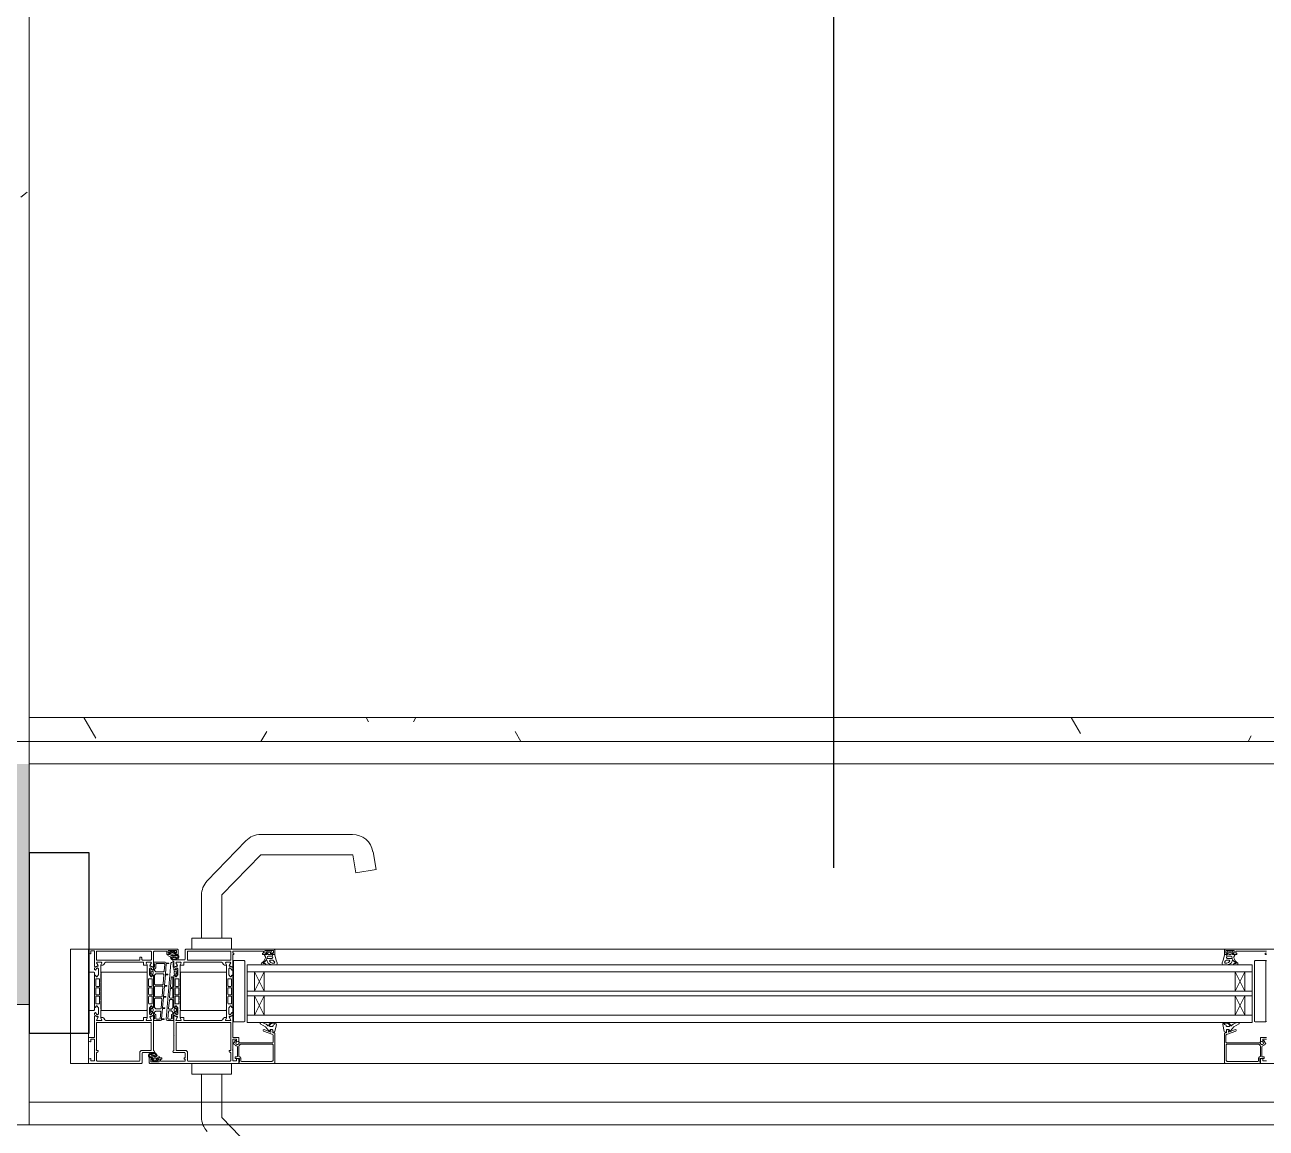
# Model space of a CAD drawing. Header units: metres. Extents: x 50 to 891, y -1294 to 247.
# Drawn here: x 373.53 to 378.69, y -1202.13 to -1197.54 of the extents above; entities that cross this region are included whole.
import ezdxf

# ---------------------------------------------------------------- set-up
doc = ezdxf.new("R2010")
doc.units = ezdxf.units.M
doc.linetypes.add('Линия сетки', pattern=[22.225, 12.7, -3.175, 3.175, -3.175])
for name, color, linetype, lineweight in [('A-DETL-GENF', 1, 'Continuous', 9), ('A-DOOR', 1, 'Continuous', 9), ('A-GENM', 13, 'Continuous', 9), ('A-GLAZ-CWMG', 1, 'Continuous', 9), ('G-IMPT', 8, 'Continuous', 9)]:
    doc.layers.add(name, color=color, linetype=linetype, lineweight=lineweight)
for name, color, linetype in [('ВИТРАЖИ', 1, 'Continuous'), ('МАРКИ', 3, 'Continuous'), ('ПЛАН', 8, 'Continuous')]:
    doc.layers.add(name, color=color, linetype=linetype)
pattern_1 = [(50, (467.4277, -1464.794), (3.643683, -0.31878), [0.381, -4.191]), (355, (467.4277, -1464.794), (-0.704858, 3.821138), [0.3048, -3.3528]), (100.451, (467.7314, -1464.8206), (2.93885, 3.502334), [0.3238, -3.5618]), (46.184, (467.4277, -1463.778), (5.42158, -0.840855), [0.5715, -6.2865]), (96.636, (467.8795, -1463.848), (4.74805, 4.94855), [0.4857, -5.3427]), (351.184, (467.428, -1463.778), (4.7481, 4.948506), [0.4572, -5.0292]), (21, (467.9357, -1464.032), (3.03229, -2.045303), [0.381, -4.191]), (326, (467.9357, -1464.032), (1.23604, 3.683765), [0.3048, -3.3528]), (71.451, (468.1884, -1464.2025), (4.26834, 1.638427), [0.3238, -3.5618]), (37.5, (467.4277, -1464.794), (0.0617735, 1.6911006), [0.03353, -3.27863, 0.03353, -3.37007, -3.3655]), (37.5, (467.4277, -1464.794), (0.0617735, 1.6911006), [-6.71576, 0.03353, -3.33197]), (7.5, (467.4277, -1464.794), (1.336394, 2.003611), [0.03353, -1.90703, 0.03353, -3.20243, -1.2827]), (7.5, (467.4277, -1464.794), (1.336394, 2.003611), [-5.17652, 0.03353, -1.24917]), (327.5, (466.2949, -1464.794), (2.7118167, -0.1145767), [0.03353, -1.23647, 0.03353, -9.18667]), (327.5, (466.2949, -1464.794), (2.7118167, -0.1145767), [-1.30353, -3.92887, 0.03353, -5.22427]), (317.5, (465.787, -1464.794), (2.962585, 0.508536), [0.03353, -1.61747, 0.03353, -2.59791, -3.7338]), (317.5, (465.787, -1464.794), (2.962585, 0.508536), [-4.28244, 0.03353, -3.70027])]

# ---------------------------------------------------------------- blocks, each defined once
blk = doc.blocks.new('Прямоугольный импост - 50 x 150 мм-7388027--1В')
at = {"layer": 'A-GLAZ-CWMG', "lineweight": 25}
for p, q in [((0, 75), (-50, 75)), ((-50, 75), (-50, -75)), ((0, -75), (0, 75)), ((-50, -75), (0, -75))]:
    blk.add_line(p, q, dxfattribs=at)
blk = doc.blocks.new('Aluprof_MB-104-Passive-AERO_E_Alu_Door-Sgl-Inward-Opening_ENG_R-00290rfa - ДНМО 24х11 п-7406279--1В')
at = {"layer": 'A-DETL-GENF'}
for p, q in [((-418, 100), (418, 100)), ((-418, 18), (-418, 66)), ((418, 66), (-418, 66)), ((418, 18), (418, 66)), ((418, 60), (-418, 60)), ((-404, 60), (-412, 44)), ((-412, 60), (-404, 44)), ((-412, 44), (-412, 60)), ((-404, 44), (-404, 60)), ((412, 44), (404, 60)), ((412, 60), (404, 44)), ((404, 44), (404, 60)), ((412, 44), (412, 60)), ((418, 44), (-418, 44)), ((418, 40), (-418, 40)), ((-404, 24), (-412, 40)), ((-412, 24), (-412, 40)), ((-412, 24), (-404, 40)), ((-404, 24), (-404, 40)), ((412, 40), (404, 24)), ((412, 24), (404, 40)), ((404, 24), (404, 40)), ((412, 24), (412, 40)), ((418, 24), (-418, 24)), ((418, 18), (-418, 18)), ((418, 5), (-418, 5))]:
    blk.add_line(p, q, dxfattribs=at)
at = {"layer": 'A-DOOR'}
for p, q in [((565, 100), (550, 100)), ((550, 100), (550, 5)), ((550, 75), (550, 100)), ((550, 100), (565, 100)), ((565, 5), (565, 100)), ((565, 100), (565, 75)), ((550, 5), (565, 5))]:
    blk.add_line(p, q, dxfattribs=at)
at = {"layer": 'A-GENM'}
for p, q in [((439, 145), (406.8, 178.3)), ((439, 109), (439, 145)), ((456, 109), (456, 144.8)), ((431, 100), (431, 109)), ((431, 109), (464, 109)), ((464, 109), (464, 100)), ((464, 100), (431, 100)), ((431, 5), (431, -4)), ((464, 5), (431, 5)), ((464, -4), (464, 5)), ((431, -4), (464, -4)), ((439, -4), (439, -40)), ((456, -4), (456, -39.8)), ((439, -40), (406.8, -73.3)), ((310.7, -61.3), (327.5, -58.4)), ((310.7, -61.3), (313.3, -76)), ((327.5, -58.4), (330.1, -73.3)), ((451.3, -51.7), (419.1, -85.1)), ((330.1, -73.3), (406.8, -73.3)), ((406.6, -90.3), (330.5, -90.3))]:
    blk.add_line(p, q, dxfattribs=at)
for centre, radius, start, end in [((438.6, 144.8), 17.4, 0, 42.9979), ((438.6, -39.8), 17.4, 317.0021, 0), ((330.4, -73), 17.3, 190, 270.4827), ((406.8, -73.1), 17.2, 269.555, 316)]:
    blk.add_arc(centre, radius, start, end, dxfattribs=at)
at = {"layer": 'G-IMPT'}
for p, q in [((-425.8, 81.8), (-426.5, 82)), ((-396.8, 73.9), (-396.7, 72.2)), ((-395.7, 74.1), (-396.6, 74.1)), ((-393.7, 67.7), (-394.9, 73.4)), ((393.7, 67.7), (394.9, 73.4)), ((395.7, 74.1), (396.6, 74.1)), ((396.8, 73.9), (396.7, 72.2)), ((425.8, 81.8), (426.5, 82)), ((-429.5, 15.1), (-429.5, 65.1)), ((-406.5, 66), (-406.3, 66)), ((-401.3, 68.3), (-401.2, 68.4)), ((-397, 69.3), (-398.9, 69.3)), ((-396.3, 68.3), (-396.5, 68.8)), ((-396.2, 66), (-395.7, 66)), ((396.2, 66), (395.7, 66)), ((396.3, 68.3), (396.5, 68.8)), ((397, 69.3), (398.9, 69.3)), ((401.3, 68.3), (401.2, 68.4)), ((406.5, 66), (406.3, 66)), ((429.5, 15.1), (429.5, 65.1)), ((479, 52.9), (478.3, 53.6)), ((496, 52.9), (496.7, 53.6)), ((431, 50.1), (431, 44.6)), ((431, 42.6), (431, 37.6)), ((433.6, 50.6), (431.5, 50.6)), ((431.5, 44.1), (433.6, 44.1)), ((433.6, 43.1), (431.5, 43.1)), ((434.1, 44.6), (434.1, 50.1)), ((434.1, 37.6), (434.1, 42.6)), ((474.8, 37.6), (474.8, 42.6)), ((474.8, 44.6), (474.8, 50.1)), ((475.3, 50.6), (477.5, 50.6)), ((477.5, 44.1), (475.3, 44.1)), ((475.3, 43.1), (477.5, 43.1)), ((478, 50.1), (478, 44.6)), ((478, 42.6), (478, 37.6)), ((497, 50.1), (497, 44.6)), ((497, 42.6), (497, 37.6)), ((499.6, 50.6), (497.5, 50.6)), ((497.5, 44.1), (499.6, 44.1)), ((499.6, 43.1), (497.5, 43.1)), ((500.1, 44.6), (500.1, 50.1)), ((500.1, 37.6), (500.1, 42.6)), ((540.8, 37.6), (540.8, 42.6)), ((540.8, 44.6), (540.8, 50.1)), ((541.3, 50.6), (543.5, 50.6)), ((543.5, 44.1), (541.3, 44.1)), ((541.3, 43.1), (543.5, 43.1)), ((544, 50.1), (544, 44.6)), ((544, 42.6), (544, 37.6)), ((431, 35.6), (431, 30.1)), ((431.5, 37.1), (433.6, 37.1)), ((433.6, 36.1), (431.5, 36.1)), ((434.1, 30.1), (434.1, 35.6)), ((474.8, 30.1), (474.8, 35.6)), ((477.5, 37.1), (475.3, 37.1)), ((475.3, 36.1), (477.5, 36.1)), ((478, 35.6), (478, 30.1)), ((497, 35.6), (497, 30.1)), ((497.5, 37.1), (499.6, 37.1)), ((499.6, 36.1), (497.5, 36.1)), ((500.1, 30.1), (500.1, 35.6)), ((540.8, 30.1), (540.8, 35.6)), ((543.5, 37.1), (541.3, 37.1)), ((541.3, 36.1), (543.5, 36.1)), ((544, 35.6), (544, 30.1)), ((431.5, 29.6), (433.6, 29.6)), ((477.5, 29.6), (475.3, 29.6)), ((478.3, 26.6), (479, 27.3)), ((496.7, 26.6), (496, 27.3)), ((497.5, 29.6), (499.6, 29.6)), ((543.5, 29.6), (541.3, 29.6))]:
    blk.add_line(p, q, dxfattribs=at)
at = {"layer": 'G-IMPT', "flags": 128}
for points in [[(-499, 100), (-425, 100), (-425, 96.4), (-426.5, 96), (-427, 96), (-427, 98), (-430, 98)], [(-430, 80), (-427, 80), (-427, 82), (-426.5, 82), (-425, 81.6), (-425, 78.4), (-430, 78.4)], [(-430, 15.1), (-429.5, 14.6), (-420.5, 14.6), (-420, 15.1), (-420, 65.1), (-420.5, 65.6), (-429.5, 65.6), (-430, 65.1)], [(-397.3, 72), (-396.8, 72.5), (-396.8, 74.5), (-395.5, 74.5), (-395, 75), (-395, 99.5), (-395.5, 100), (-424.8, 100), (-424.8, 98.8), (-424.7, 98.8), (-424.5, 98.6), (-424.5, 96.1), (-424.7, 95.9), (-427.2, 95.9), (-427.2, 96.1), (-427.4, 96.1), (-428, 96), (-428, 95), (-427.7, 94.7), (-426.5, 94.7), (-426, 94.2), (-426, 86.2), (-426.4, 85.7)], [(-424, 84.4), (-423.5, 84.1), (-396.9, 84.1), (-396.4, 84.6), (-396.4, 97.6), (-397.4, 98.6), (-422.8, 98.6), (-423.3, 98.1), (-423.3, 95.6), (-424.2, 94.7), (-424.5, 94.7), (-425, 94.2), (-425, 85.7), (-424.8, 85.3)], [(397.3, 72), (396.8, 72.5), (396.8, 74.5), (395.5, 74.5), (395, 75), (395, 99.5), (395.5, 100), (424.8, 100), (424.8, 98.8), (424.7, 98.8), (424.5, 98.6), (424.5, 96.1), (424.7, 95.9), (427.2, 95.9), (427.2, 96.1), (427.4, 96.1), (428, 96), (428, 95), (427.7, 94.7), (426.5, 94.7), (426, 94.2), (426, 86.2), (426.4, 85.7)], [(424, 84.4), (423.5, 84.1), (396.9, 84.1), (396.4, 84.6), (396.4, 97.6), (397.4, 98.6), (422.8, 98.6), (423.3, 98.1), (423.3, 95.6), (424.2, 94.7), (424.5, 94.7), (425, 94.2), (425, 85.7), (424.8, 85.3)], [(496.8, 96.5), (496.8, 95.7), (497, 95.5), (499.5, 95.5), (499.5, 99.5), (499, 100), (425, 100), (425, 96.4), (426.5, 96), (427, 96), (427, 98), (430, 98), (430, 89.2), (430.2, 89), (430, 88.8), (430, 80), (427, 80), (427, 82), (426.5, 82), (425, 81.6), (425, 78.4), (430, 78.4), (430, 15.1), (429.5, 14.6), (420.5, 14.6), (420, 15.1), (420, 65.1), (420.5, 65.6), (429.5, 65.6), (430, 65.1)], [(492.8, 96.5), (492.8, 95.7), (492.6, 95.5), (489.1, 95.5), (489.1, 96.5), (490.1, 96.5), (490.1, 98.2), (469.5, 98.2), (469.5, 96.5), (470.5, 96.5), (470.5, 95.5), (469.5, 95.5), (469.5, 91.5), (470, 91), (479.5, 91), (480, 90.5), (480, 90.1), (479.5, 89.6), (479, 89.6), (479, 77.2), (478.8, 77), (479, 76.8), (479, 60.9), (478.6, 60.6), (476.5, 61.5), (476.3, 62.2), (477.3, 64), (477.1, 64.4), (473.1, 64.4), (472.9, 64), (473.8, 62.3), (473.6, 61.9), (470.8, 61.9), (470.6, 62.1), (470.6, 64.2), (470.4, 64.4), (439.5, 64.4), (438.6, 63.9), (437.7, 62.4), (436.8, 61.9), (435.4, 61.9), (435.2, 62.3), (436.1, 64), (435.9, 64.4), (431.9, 64.4), (431.7, 64), (432.7, 62.2), (432.5, 61.5), (430.4, 60.6), (430, 60.9)], [(491.3, 95.5), (491, 95.2), (491, 94.9), (491.3, 94.5)], [(491.8, 95.5), (492.8, 96.5), (491.3, 96.5), (491.3, 98.8), (498.3, 98.8), (498.3, 96.5), (496.8, 96.5), (497.8, 95.5)], [(497.4, 96.5), (497.4, 97.1), (496.6, 98), (495.5, 98.4), (494.1, 98.4), (493, 98), (492.2, 97.1), (492.2, 96.5)], [(493.6, 92.2), (493.3, 92.7), (493.3, 92.9), (493.3, 93.1), (493.5, 93.1), (493.8, 93.1), (494, 93.1), (494.1, 93), (494.1, 92.8), (494.2, 92.6), (494.1, 92.7)], [(499.1, 92.7), (499, 92.4), (498.9, 92.3), (498.6, 92.5), (498.5, 92.7), (497, 93.5), (496.8, 93.5), (493.5, 94.3), (493.5, 94.5), (493.8, 94.7), (498.4, 94.7), (498.8, 94.5), (499.2, 94), (499.4, 93.9), (499.7, 93.7), (499.7, 93.5), (499.5, 93.3), (499.3, 93.1), (499.1, 92.7), (499.2, 92.8)], [(495.5, 91), (498.6, 91), (499.3, 91.4), (500.1, 93.1), (500.2, 93.5), (500.2, 93.8), (500.1, 94.1), (499.3, 95.3), (499.1, 95.5)], [(496.3, 93), (497.1, 92.7), (498.4, 92.1), (498.4, 91.8), (495.8, 91.7)], [(-428.4, 84.4), (-428.9, 84.1), (-429, 84.1), (-429.5, 83.6), (-429.5, 83.4), (-429, 82.9), (-428.6, 82.5), (-428.4, 82.1), (-428.4, 81.9), (-428.4, 81.4), (-427.9, 80.9), (-427.4, 80.9), (-427.2, 81.1), (-427.2, 82.3), (-427.2, 82.4)], [(-424.9, 83.1), (-424.8, 82.9), (-396.8, 82.9), (-396.3, 82.4), (-396.3, 76.5), (-396.6, 76), (-404.4, 73.2), (-404.8, 72.6), (-404.7, 72.2), (-404, 72), (-398.6, 74), (-398.3, 73.7), (-398.6, 72)], [(424.9, 83.1), (424.8, 82.9), (396.8, 82.9), (396.3, 82.4), (396.3, 76.5), (396.6, 76), (404.4, 73.2), (404.8, 72.6), (404.7, 72.2), (404, 72), (398.6, 74), (398.3, 73.7), (398.6, 72)], [(428.4, 84.4), (428.9, 84.1), (429, 84.1), (429.5, 83.6), (429.5, 83.4), (429, 82.9), (428.6, 82.5), (428.4, 82.1), (428.4, 81.9), (428.4, 81.4), (427.9, 80.9), (427.4, 80.9), (427.2, 81.1), (427.2, 82.3), (427.2, 82.4)], [(-396.9, 72), (-399, 72), (-399.2, 72.8)], [(396.9, 72), (399, 72), (399.2, 72.8)], [(430, 52.9), (430.7, 53.6), (430.9, 53.6), (431.2, 53.3), (431.2, 52.8), (431.7, 52.2), (431.8, 52.2), (433.3, 53.8), (433.3, 58.9), (432.5, 59.6), (431.8, 59.3), (431.2, 58.4), (431.2, 57.9), (430.9, 57.6), (430.7, 57.6), (430, 58.3), (430, 59.4), (430.3, 59.9), (432.7, 61), (432.9, 61.3), (432.9, 61.4), (432.7, 62.2)], [(431.8, 63.7), (431.8, 64), (432.2, 64.4)], [(435.2, 62.3), (435.1, 61.4), (435.1, 55.4), (435.3, 55.4)], [(435.6, 64.4), (436, 64), (436, 63.7)], [(473.4, 64.4), (473, 64), (473, 63.7)], [(473.8, 62.3), (473.8, 61.4), (473.8, 55.4), (473.6, 55.4)], [(479, 16.6), (479.4, 17), (479.5, 17.2), (479.5, 19.7), (479, 20.3), (479, 22.4), (478.8, 22.6), (477.8, 22.6), (477.8, 21.9), (477, 21.9), (476.3, 22.6), (475.9, 23.7), (475.9, 25.6), (476.3, 26.7), (477, 27.3), (477.8, 27.3), (477.8, 26.6), (478.8, 26.6), (479, 26.8), (479, 53.4), (478.8, 53.6), (477.8, 53.6), (477.8, 52.9), (477, 52.9), (476.3, 53.6), (475.9, 54.7), (475.9, 56.6), (476.3, 57.7), (477, 58.3), (477.8, 58.3), (477.8, 57.6), (478.8, 57.6), (479, 57.8), (479, 59.9), (479.3, 60.2), (479.7, 60.2), (480, 60.5), (480, 62.6), (479.9, 62.8), (479, 63.6)], [(478.3, 57.6), (479, 58.3), (479, 59.4), (478.7, 59.9), (476.3, 61), (476.1, 61.3), (476.1, 61.4), (476.3, 62.2)], [(477.2, 63.7), (477.2, 64), (476.8, 64.4)], [(479, 64.1), (479.3, 64.4), (484.3, 64.4), (485.1, 64.1), (485.3, 63.3), (481.4, 16.8), (481.1, 16.2), (480.4, 15.9), (479.3, 15.9), (479, 16.2)], [(496, 16.2), (495.7, 15.9), (486.3, 15.9), (485.7, 16.1), (485.4, 16.6), (485.2, 16.7), (484.9, 16.7), (484.8, 16.6), (483.6, 16.6), (483.3, 16.8), (483.3, 17), (483.6, 17.1), (484.7, 17.1), (484.9, 17.1), (485.2, 17.1), (485.4, 17.3), (486.1, 25.7), (485.9, 26), (485.6, 26), (485.4, 25.9), (484.3, 25.9), (484.1, 26.1), (484.1, 26.3), (484.3, 26.4), (485.5, 26.4), (485.7, 26.4), (486, 26.4), (486.1, 26.6), (486.8, 35), (486.7, 35.3), (486.4, 35.3), (486.2, 35.2), (485.1, 35.2), (484.9, 35.4), (484.9, 35.6), (485.1, 35.7), (486.3, 35.7), (486.4, 35.7), (486.7, 35.7), (486.9, 35.9), (487.6, 44.3), (487.5, 44.6), (487.2, 44.6), (487, 44.5), (485.9, 44.5), (485.7, 44.7), (485.7, 44.9), (485.9, 45), (487.1, 45), (487.2, 45), (487.5, 45), (487.7, 45.2), (488.4, 53.6), (488.3, 53.9), (487.9, 53.9), (487.8, 53.8), (486.7, 53.8), (486.4, 54), (486.4, 54.2), (486.7, 54.3), (487.8, 54.3), (488, 54.3), (488.3, 54.3), (488.5, 54.5), (489.2, 62.9), (489, 63.2), (488.7, 63.2), (488.5, 63.1), (487.5, 63.1), (487.2, 63.3), (487.2, 63.5), (487.5, 63.6), (488.7, 63.6), (488.8, 63.6), (489.1, 63.6), (489.3, 63.7), (489.7, 64.2), (490.2, 64.4), (495.7, 64.4), (496, 64.1)], [(496, 63.6), (495.1, 62.8), (495, 62.6), (495, 60.4), (495.3, 60.1), (495.7, 60.1), (496, 59.8), (496, 57.8), (496.2, 57.6), (497.2, 57.6), (497.2, 58.3), (498, 58.3), (498.7, 57.7), (499.1, 56.6), (499.1, 54.7), (498.7, 53.6), (498, 52.9), (497.2, 52.9), (497.2, 53.6), (496.2, 53.6), (496, 53.4), (496, 26.8), (496.2, 26.6), (497.2, 26.6), (497.2, 27.3), (498, 27.3), (498.7, 26.7), (499.1, 25.6), (499.1, 23.7), (498.7, 22.6), (498, 21.9), (497.2, 21.9), (497.2, 22.6), (496.2, 22.6), (496, 22.4), (496, 20.4), (495.7, 20.1), (495.3, 20.1), (495, 19.8), (495, 17.7), (495.1, 17.5), (496, 16.6)], [(496.7, 57.6), (496, 58.3), (496, 59.4), (496.3, 59.9), (498.7, 61), (498.9, 61.3), (498.9, 61.4), (498.7, 62.2)], [(497.8, 63.7), (497.8, 64), (498.2, 64.4)], [(501.2, 62.3), (501.1, 61.4), (501.1, 55.4), (501.3, 55.4)], [(501.6, 64.4), (502, 64), (502, 63.7)], [(539.4, 64.4), (539, 64), (539, 63.7)], [(539.8, 62.3), (539.8, 61.4), (539.8, 55.4), (539.6, 55.4)], [(545, 52.9), (544.3, 53.6), (544.1, 53.6), (543.8, 53.3), (543.8, 52.8), (543.3, 52.2), (543.2, 52.2), (541.7, 53.8), (541.7, 58.9), (542.5, 59.6), (543.2, 59.3), (543.8, 58.4), (543.8, 57.9), (544.1, 57.6), (544.3, 57.6), (545, 58.3), (545, 59.4), (544.7, 59.9), (542.3, 61), (542.1, 61.3), (542.1, 61.4), (542.3, 62.2)], [(543.2, 63.7), (543.2, 64), (542.8, 64.4)], [(435.3, 54.8), (435.1, 54.8), (435.1, 47.9), (435.3, 47.9)], [(473.6, 54.8), (473.8, 54.8), (473.8, 47.9), (473.6, 47.9)], [(478.1, 53.6), (477.8, 53.3), (477.8, 52.8), (477.3, 52.2), (477.2, 52.2), (475.7, 53.8), (475.7, 58.9), (476.5, 59.6), (477.2, 59.3), (477.8, 58.4), (477.8, 57.9), (478.1, 57.6)], [(496.9, 53.6), (497.2, 53.3), (497.2, 52.8), (497.7, 52.2), (497.8, 52.2), (499.3, 53.8), (499.3, 58.9), (498.5, 59.6), (497.8, 59.3), (497.2, 58.4), (497.2, 57.9), (496.9, 57.6)], [(501.3, 54.8), (501.1, 54.8), (501.1, 47.9), (501.3, 47.9)], [(539.6, 54.8), (539.8, 54.8), (539.8, 47.9), (539.6, 47.9)], [(435.3, 47.3), (435.1, 47.3), (435.1, 40.4), (435.3, 40.4)], [(473.6, 47.3), (473.8, 47.3), (473.8, 40.4), (473.6, 40.4)], [(501.3, 47.3), (501.1, 47.3), (501.1, 40.4), (501.3, 40.4)], [(539.6, 47.3), (539.8, 47.3), (539.8, 40.4), (539.6, 40.4)], [(435.3, 39.8), (435.1, 39.8), (435.1, 32.9), (435.3, 32.9)], [(435.3, 32.3), (435.1, 32.3), (435.1, 25.4), (435.3, 25.4)], [(473.6, 39.8), (473.8, 39.8), (473.8, 32.9), (473.6, 32.9)], [(473.6, 32.3), (473.8, 32.3), (473.8, 25.4), (473.6, 25.4)], [(501.3, 39.8), (501.1, 39.8), (501.1, 32.9), (501.3, 32.9)], [(501.3, 32.3), (501.1, 32.3), (501.1, 25.4), (501.3, 25.4)], [(539.6, 39.8), (539.8, 39.8), (539.8, 32.9), (539.6, 32.9)], [(539.6, 32.3), (539.8, 32.3), (539.8, 25.4), (539.6, 25.4)], [(432.7, 18.1), (432.9, 18.9), (432.9, 19), (432.7, 19.3), (430.3, 20.4), (430, 20.9), (430, 21.9), (430.7, 22.6), (430.9, 22.6), (431.2, 22.3), (431.2, 21.9), (431.8, 21), (432.5, 20.7), (433.3, 21.4), (433.3, 26.5), (431.8, 28), (431.7, 28), (431.2, 27.5), (431.2, 26.9), (430.9, 26.6), (430.7, 26.6), (430, 27.3)], [(435.3, 24.8), (435.1, 24.8), (435.1, 18.9), (435.2, 18)], [(473.6, 24.8), (473.8, 24.8), (473.8, 18.9), (473.8, 18)], [(478.1, 22.6), (477.8, 22.3), (477.8, 21.9), (477.2, 21), (476.5, 20.7), (475.7, 21.4), (475.7, 26.5), (477.2, 28), (477.3, 28), (477.8, 27.5), (477.8, 26.9), (478.1, 26.6)], [(476.3, 18.1), (476.1, 18.9), (476.1, 19), (476.3, 19.3), (478.7, 20.4), (479, 20.9), (479, 21.9), (478.3, 22.6)], [(498.7, 18.1), (498.9, 18.9), (498.9, 19), (498.7, 19.3), (496.3, 20.4), (496, 20.9), (496, 21.9), (496.7, 22.6)], [(496.9, 22.6), (497.2, 22.3), (497.2, 21.9), (497.8, 21), (498.5, 20.7), (499.3, 21.4), (499.3, 26.5), (497.8, 28), (497.7, 28), (497.2, 27.5), (497.2, 26.9), (496.9, 26.6)], [(501.3, 24.8), (501.1, 24.8), (501.1, 18.9), (501.2, 18)], [(539.6, 24.8), (539.8, 24.8), (539.8, 18.9), (539.8, 18)], [(542.3, 18.1), (542.1, 18.9), (542.1, 19), (542.3, 19.3), (544.7, 20.4), (545, 20.9), (545, 21.9), (544.3, 22.6), (544.1, 22.6), (543.8, 22.3), (543.8, 21.9), (543.2, 21), (542.5, 20.7), (541.7, 21.4), (541.7, 26.5), (543.2, 28), (543.3, 28), (543.8, 27.5), (543.8, 26.9), (544.1, 26.6), (544.3, 26.6), (545, 27.3)], [(-401.7, 8.5), (-401.7, 9.5), (-405.4, 9.5), (-405.4, 8.5), (-404.4, 8.5), (-404.4, 6.7), (-430, 6.7)], [(-430, 8.5), (-429, 8.5), (-429, 9.5), (-430, 9.5)], [(-469, 5), (-395.5, 5), (-395, 5.5), (-395, 9.5), (-397.7, 9.5), (-397.7, 8.5)], [(-404.8, 16.8), (-404.7, 17), (-403, 17), (-402.5, 17.3), (-402.5, 17.6), (-403, 18), (-405.5, 18), (-406.2, 17.7), (-406.3, 17.3), (-406.1, 16.6)], [(-402.7, 12.2), (-402.9, 11.5), (-403.7, 10.1), (-403.3, 9.5)], [(-401.1, 11.3), (-400.6, 10.8), (-397.1, 10.8), (-396.7, 9.5), (-397.7, 8.5), (-396.2, 8.5), (-396.2, 6.2), (-403.2, 6.2), (-403.2, 8.5), (-401.7, 8.5), (-402.7, 9.5)], [(-402.2, 14.1), (-402.1, 14.1), (-401.8, 14.3), (-400.9, 16.4), (-399.3, 17.6), (-397, 18), (-394.1, 18), (-393.3, 17.8), (-393, 17.3), (-393.1, 16.5), (-394, 14.2), (-394.5, 12.2), (-395, 9.8), (-395.2, 9.5)], [(-397.1, 10.8), (-396.8, 12.1), (-397.4, 12.8), (-401.5, 12.7)], [(402.2, 14.1), (402.1, 14.1), (401.8, 14.3), (400.9, 16.4), (399.3, 17.6), (397, 18), (394.1, 18), (393.3, 17.8), (393, 17.3), (393.1, 16.5), (394, 14.2), (394.5, 12.2), (395, 9.8), (395.2, 9.5)], [(401.7, 8.5), (401.7, 9.5), (405.4, 9.5), (405.4, 8.5), (404.4, 8.5), (404.4, 6.7), (430, 6.7), (430, 8.5), (429, 8.5), (429, 9.5), (430, 9.5), (430, 19.4), (430.4, 19.7), (432.5, 18.8), (432.7, 18.1), (431.7, 16.3), (431.9, 15.9), (435.9, 15.9), (436.1, 16.3), (435.2, 18), (435.4, 18.4), (436.8, 18.4), (437.7, 17.9), (438.6, 16.4), (439.5, 15.9), (470.4, 15.9), (470.6, 16.1), (470.6, 18.2), (470.8, 18.4), (473.6, 18.4), (473.8, 18), (472.9, 16.3), (473.1, 15.9), (477.1, 15.9), (477.3, 16.3), (476.3, 18.1), (476.5, 18.8), (478.6, 19.7), (479, 19.4), (479, 15.4), (479.5, 15.4), (480, 14.9), (480, 14.5), (479.5, 14), (470, 14), (469.5, 13.5), (469.5, 5.5), (469, 5), (395.5, 5), (395, 5.5), (395, 9.5), (397.7, 9.5), (397.7, 8.5)], [(401.1, 11.3), (400.6, 10.8), (397.1, 10.8), (396.7, 9.5), (397.7, 8.5), (396.2, 8.5), (396.2, 6.2), (403.2, 6.2), (403.2, 8.5), (401.7, 8.5), (402.7, 9.5)], [(397.1, 10.8), (396.8, 12.1), (397.4, 12.8), (401.5, 12.7)], [(404.8, 16.8), (404.7, 17), (403, 17), (402.5, 17.3), (402.5, 17.6), (403, 18), (405.5, 18), (406.2, 17.7), (406.3, 17.3), (406.1, 16.6)], [(402.7, 12.2), (402.9, 11.5), (403.7, 10.1), (403.3, 9.5)], [(432.2, 15.9), (431.8, 16.3), (431.8, 16.6)], [(436, 16.6), (436, 16.3), (435.6, 15.9)], [(473, 16.6), (473, 16.3), (473.4, 15.9)], [(479.5, 14), (476.4, 14), (475.7, 13.6), (474.9, 11.9), (474.8, 11.5), (474.8, 11.2), (474.9, 10.9), (475.7, 9.7), (475.9, 9.5)], [(482.2, 8.5), (482.2, 9.3), (482.4, 9.5), (484.9, 9.5), (484.9, 6.8), (495.5, 6.8), (496, 7.3), (496, 19.4), (496.4, 19.7), (498.5, 18.8), (498.7, 18.1), (497.7, 16.3), (497.9, 15.9), (501.9, 15.9), (502.1, 16.3), (501.2, 18), (501.4, 18.4), (504.2, 18.4), (504.4, 18.2), (504.4, 16.1), (504.6, 15.9), (535.5, 15.9), (536.4, 16.4), (537.3, 17.9), (538.2, 18.4), (539.6, 18.4), (539.8, 18), (538.9, 16.3), (539.1, 15.9), (543.1, 15.9), (543.3, 16.3), (542.3, 18.1), (542.5, 18.8), (544.6, 19.7), (545, 19.4), (545, 6.5), (548, 6.5), (548, 9), (548.5, 9), (550, 8.6), (550, 5), (476, 5), (475.5, 5.5), (475.5, 9.5), (478, 9.5), (478.2, 9.3), (478.2, 8.5)], [(478.7, 12), (477.9, 12.3), (476.6, 12.9), (476.6, 13.2), (479.2, 13.3)], [(476.8, 15.9), (477.2, 16.3), (477.2, 16.6)], [(480.8, 12.4), (480.9, 12.3), (480.9, 12.2), (480.9, 12), (481, 11.9), (481.2, 11.9), (481.5, 11.9), (481.7, 11.9), (481.7, 12.1), (481.7, 12.3), (481.4, 12.8)], [(483.7, 9.5), (484, 9.8), (484, 10.1), (483.7, 10.5)], [(498.2, 15.9), (497.8, 16.3), (497.8, 16.6)], [(502, 16.6), (502, 16.3), (501.6, 15.9)], [(539, 16.6), (539, 16.3), (539.4, 15.9)], [(542.8, 15.9), (543.2, 16.3), (543.2, 16.6)], [(-402.2, 8.5), (-402.2, 8), (-402, 7.6), (-401.2, 6.5), (-398.2, 6.5), (-397.4, 7.6), (-397.2, 8), (-397.2, 8.5)], [(402.2, 8.5), (402.2, 8), (402, 7.6), (401.2, 6.5), (398.2, 6.5), (397.4, 7.6), (397.2, 8), (397.2, 8.5)], [(477.2, 9.5), (478.2, 8.5), (476.7, 8.5), (476.7, 6.2), (483.7, 6.2), (483.7, 8.5), (482.2, 8.5), (483.2, 9.5)], [(477.6, 8.5), (477.6, 7.9), (478.4, 7), (479.5, 6.6), (480.9, 6.6), (482, 7), (482.8, 7.9), (482.8, 8.5)]]:
    blk.add_lwpolyline(points, dxfattribs=at)
for points in [[(467.8, 97.7), (467.8, 90.3), (468.8, 89.3), (477.2, 89.3), (477.2, 66.1), (431.6, 66.1), (431.6, 89.3), (433.1, 89.3), (433.1, 90.2), (432.6, 90.7), (432.1, 90.7), (431.6, 91.2), (431.6, 97.7), (432.1, 98.2), (467.3, 98.2)], [(495.5, 95.7), (496, 96.1), (496.1, 97.3), (495.7, 97.6), (495.3, 97.4), (495.1, 97.3), (494.5, 97.3), (494.3, 97.4), (493.9, 97.6), (493.5, 97.3), (493.6, 96.1), (494.1, 95.7)], [(496, 89.6), (495.5, 89.6), (495, 90.1), (495, 90.5), (495.5, 91), (505, 91), (505.5, 91.5), (505.5, 99.5), (506, 100), (550, 100), (550, 96.4), (548.5, 96), (548, 96), (548, 98), (545, 98), (545, 89.2), (544.8, 89), (545, 88.8), (545, 80), (548, 80), (548, 82), (548.5, 82), (550, 81.6), (550, 78.4), (545, 78.4), (545, 60.9), (544.6, 60.6), (542.5, 61.5), (542.3, 62.2), (543.3, 64), (543.1, 64.4), (539.1, 64.4), (538.9, 64), (539.8, 62.3), (539.6, 61.9), (538.2, 61.9), (537.3, 62.4), (536.4, 63.9), (535.5, 64.4), (504.6, 64.4), (504.4, 64.2), (504.4, 62.1), (504.2, 61.9), (501.4, 61.9), (501.2, 62.3), (502.1, 64), (501.9, 64.4), (497.9, 64.4), (497.7, 64), (498.7, 62.2), (498.5, 61.5), (496.4, 60.6), (496, 60.9)], [(507.2, 97.7), (507.2, 90.3), (506.2, 89.3), (497.8, 89.3), (497.8, 66.1), (543.4, 66.1), (543.4, 89.3), (541.9, 89.3), (541.9, 90.2), (542.4, 90.7), (542.9, 90.7), (543.4, 91.2), (543.4, 97.7), (542.9, 98.2), (507.7, 98.2)], [(481, 56.4), (480, 57.4), (480, 58.7), (481, 59.7), (481, 62.9), (481.5, 63.4), (483.6, 63.4), (484.1, 62.9), (483.6, 56.9), (483.1, 56.4)], [(493.5, 63.4), (494, 62.9), (494, 59.7), (495, 58.7), (495, 57.5), (494, 56.5), (490.4, 56.5), (489.9, 57.1), (490.4, 62.9), (490.9, 63.4)], [(473.1, 24.1), (435.8, 24.1), (435.3, 24.6), (435.3, 55.6), (435.8, 56.1), (473.1, 56.1), (473.6, 55.6), (473.6, 24.6)], [(478.8, 56.3), (478.4, 56.8), (477, 56.9), (476.7, 56.5), (476.9, 56.2), (477, 55.9), (477, 55.4), (476.9, 55.1), (476.7, 54.8), (477, 54.3), (478.4, 54.5), (478.8, 55)], [(480.5, 46.9), (480, 47.4), (480, 53.9), (481, 54.9), (482.9, 54.9), (483.4, 54.4), (482.7, 47.4), (482.2, 46.9)], [(494, 54.7), (495, 53.7), (495, 46.3), (494.5, 45.8), (489.5, 45.8), (489, 46.3), (489.7, 54.3), (490.2, 54.7)], [(496.2, 56.3), (496.6, 56.8), (498, 56.9), (498.3, 56.5), (498.1, 56.2), (498, 55.9), (498, 55.4), (498.1, 55.1), (498.3, 54.8), (498, 54.3), (496.6, 54.5), (496.2, 55)], [(501.8, 56.1), (539.1, 56.1), (539.6, 55.6), (539.6, 24.6), (539.1, 24.1), (501.8, 24.1), (501.3, 24.6), (501.3, 55.6)], [(549.5, 24.1), (545.5, 24.1), (545, 24.6), (545, 55.6), (545.5, 56.1), (549.5, 56.1), (550, 55.6), (550, 24.6)], [(480.5, 37.9), (480, 38.4), (480, 45.4), (480.5, 45.9), (482.1, 45.9), (482.6, 45.4), (482, 38.4), (481.5, 37.9)], [(494.5, 44.8), (495, 44.3), (495, 36.2), (494.5, 35.7), (488.6, 35.7), (488.1, 36.2), (488.8, 44.3), (489.3, 44.8)], [(480.8, 28.1), (480.4, 28.1), (480, 28.7), (480, 36.4), (480.5, 36.9), (481.3, 36.9), (481.8, 36.4), (481.2, 28.7)], [(494.5, 34.7), (495, 34.2), (495, 26.6), (494, 25.6), (487.8, 25.6), (487.3, 26.1), (488, 34.2), (488.5, 34.7)], [(478.8, 24), (478.4, 23.5), (477, 23.4), (476.7, 23.8), (476.9, 24.1), (477, 24.4), (477, 24.9), (476.9, 25.2), (476.7, 25.5), (477, 25.9), (478.4, 25.8), (478.8, 25.3)], [(494, 23.8), (495, 22.8), (495, 21.6), (494, 20.6), (494, 17.4), (493.5, 16.9), (487.1, 16.9), (486.6, 17.4), (487.1, 23.3), (487.6, 23.8)], [(496.2, 24), (496.6, 23.5), (498, 23.4), (498.3, 23.8), (498.1, 24.1), (498, 24.4), (498, 24.9), (498.1, 25.2), (498.3, 25.5), (498, 25.9), (496.6, 25.8), (496.2, 25.3)], [(-399, 14.3), (-396.6, 14.3), (-396, 14.8), (-395.1, 15.9), (-395.5, 16.7), (-397.1, 16.7), (-398.3, 16.2), (-399.4, 15)], [(399, 14.3), (396.6, 14.3), (396, 14.8), (395.1, 15.9), (395.5, 16.7), (397.1, 16.7), (398.3, 16.2), (399.4, 15)], [(431.6, 6.8), (467.8, 6.8), (467.8, 14.2), (431.6, 14.2)], [(475.9, 12.3), (475.8, 12.2), (475.7, 11.9), (475.5, 11.7), (475.3, 11.5), (475.3, 11.3), (475.6, 11.1), (475.8, 11), (476.2, 10.5), (476.6, 10.3), (481.2, 10.3), (481.5, 10.5), (481.5, 10.7), (478.2, 11.5), (478, 11.5), (476.5, 12.3), (476.4, 12.5), (476.1, 12.7), (476, 12.6)], [(498.1, 6.8), (543.4, 6.8), (543.4, 14.2), (507.2, 14.2), (507.2, 11.7), (506.1, 11.7), (505.6, 12.2), (505.6, 13.7), (505.1, 14.2), (498.1, 14.2), (497.6, 13.7), (497.6, 7.3)], [(-398.7, 7.7), (-398.9, 7.5), (-400.5, 7.5), (-400.7, 7.7), (-400.7, 9.3), (-400.5, 9.5), (-398.9, 9.5), (-398.7, 9.3)], [(398.7, 7.7), (398.9, 7.5), (400.5, 7.5), (400.7, 7.7), (400.7, 9.3), (400.5, 9.5), (398.9, 9.5), (398.7, 9.3)], [(479.5, 9.3), (479, 8.9), (478.9, 7.7), (479.3, 7.4), (479.7, 7.6), (479.9, 7.7), (480.5, 7.7), (480.7, 7.6), (481.1, 7.4), (481.5, 7.7), (481.4, 8.9), (480.9, 9.3)]]:
    blk.add_lwpolyline(points, close=True, dxfattribs=at)
at = {"layer": 'G-IMPT'}
for centre, radius, start, end in [((497.9, 107), 14.2, 242.5726, 263.6834), ((-426.2, 83.2), 2.5, 95.7392, 152.1819), ((-426.2, 83.2), 1.3, 354.0622, 217.5235), ((-425.6, 82.7), 0.883, 257.4823, 14.692), ((-426.2, 83.2), 2.5, 27.8181, 55.4819), ((426.2, 83.2), 2.5, 124.5181, 152.1819), ((425.6, 82.7), 0.883, 165.308, 282.5177), ((426.2, 83.2), 1.3, 322.4765, 185.9378), ((426.2, 83.2), 2.5, 27.8181, 84.2608), ((495.7, 93.5), 2.52, 210.3761, 264.8871), ((495.7, 93.5), 1.8, 210.0713, 272.5713), ((-430.8, 80.1), 4.24, 26.3412, 32.6787), ((-410.7, 79.3), 12.4, 288.4782, 329.4371), ((-399.7, 72.7), 0.5, 15, 135.2176), ((-396.6, 73.9), 0.2, 90, 185), ((-395.7, 73.3), 0.8, 4.2792, 90), ((395.7, 73.3), 0.8, 90, 175.7208), ((396.6, 73.9), 0.2, 355, 90), ((399.7, 72.7), 0.5, 44.7824, 165), ((410.7, 79.3), 12.4, 210.5629, 251.5218), ((430.8, 80.1), 4.24, 147.3213, 153.6588), ((-406.4, 66.8), 0.856, 116.7727, 260.7028), ((-406.4, 66.8), 0.856, 279.2972, 283.9562), ((-407.8, 76), 10.2, 279.3139, 310.4408), ((-400.8, 68.2), 0.501, 46.1056, 150.5147), ((-395.9, 71.2), 5.26, 211.3451, 266.9711), ((-398.9, 68.6), 0.7, 90, 200.3939), ((-396.2, 70.7), 4.07, 214.5782, 280.8401), ((-397.2, 68.6), 0.711, 18.5516, 75.7276), ((-396.9, 72.2), 0.2, 270, 5), ((-395, 69.3), 1.63, 215.3775, 264.5436), ((-395.9, 71.2), 5.26, 273.0289, 278.1501), ((-395.4, 67.2), 0.538, 273.3021, 58.3388), ((-395.3, 67.6), 1.57, 272.9762, 4.5481), ((395.3, 67.6), 1.57, 175.4519, 267.0238), ((395.4, 67.2), 0.538, 121.6612, 266.6979), ((395, 69.3), 1.63, 275.4564, 324.6225), ((395.9, 71.2), 5.26, 261.8499, 266.9711), ((396.2, 70.7), 4.07, 259.1599, 325.4218), ((395.9, 71.2), 5.26, 273.0289, 328.6549), ((397.2, 68.6), 0.711, 104.2724, 161.4484), ((396.9, 72.2), 0.2, 175, 270), ((398.9, 68.6), 0.7, 339.6061, 90), ((400.8, 68.2), 0.501, 29.4853, 133.8944), ((407.8, 76), 10.2, 229.5592, 260.6861), ((406.4, 66.8), 0.856, 256.0438, 260.7028), ((406.4, 66.8), 0.856, 279.2972, 63.2273), ((431.5, 50.1), 0.5, 90, 180), ((431.5, 44.6), 0.5, 180, 270), ((431.5, 42.6), 0.5, 90, 180), ((433.6, 50.1), 0.5, 0, 90), ((433.6, 44.6), 0.5, 270, 0), ((433.6, 42.6), 0.5, 0, 90), ((475.3, 50.1), 0.5, 90, 180), ((475.3, 44.6), 0.5, 180, 270), ((475.3, 42.6), 0.5, 90, 180), ((477.5, 50.1), 0.5, 0, 90), ((477.5, 44.6), 0.5, 270, 0), ((477.5, 42.6), 0.5, 0, 90), ((497.5, 50.1), 0.5, 90, 180), ((497.5, 44.6), 0.5, 180, 270), ((497.5, 42.6), 0.5, 90, 180), ((499.6, 50.1), 0.5, 0, 90), ((499.6, 44.6), 0.5, 270, 0), ((499.6, 42.6), 0.5, 0, 90), ((541.3, 50.1), 0.5, 90, 180), ((541.3, 44.6), 0.5, 180, 270), ((541.3, 42.6), 0.5, 90, 180), ((543.5, 50.1), 0.5, 0, 90), ((543.5, 44.6), 0.5, 270, 0), ((543.5, 42.6), 0.5, 0, 90), ((431.5, 37.6), 0.5, 180, 270), ((431.5, 35.6), 0.5, 90, 180), ((433.6, 37.6), 0.5, 270, 0), ((433.6, 35.6), 0.5, 0, 90), ((475.3, 37.6), 0.5, 180, 270), ((475.3, 35.6), 0.5, 90, 180), ((477.5, 37.6), 0.5, 270, 0), ((477.5, 35.6), 0.5, 0, 90), ((497.5, 37.6), 0.5, 180, 270), ((497.5, 35.6), 0.5, 90, 180), ((499.6, 37.6), 0.5, 270, 0), ((499.6, 35.6), 0.5, 0, 90), ((541.3, 37.6), 0.5, 180, 270), ((541.3, 35.6), 0.5, 90, 180), ((543.5, 37.6), 0.5, 270, 0), ((543.5, 35.6), 0.5, 0, 90), ((431.5, 30.1), 0.5, 180, 270), ((433.6, 30.1), 0.5, 270, 0), ((475.3, 30.1), 0.5, 180, 270), ((477.5, 30.1), 0.5, 270, 0), ((497.5, 30.1), 0.5, 180, 270), ((499.6, 30.1), 0.5, 270, 0), ((541.3, 30.1), 0.5, 180, 270), ((543.5, 30.1), 0.5, 270, 0), ((-411.1, 9.4), 8.84, 18.4976, 55.1401), ((-409.5, 9.7), 8.55, 10.4641, 56.4315), ((409.5, 9.7), 8.55, 123.5685, 169.5359), ((411.1, 9.4), 8.84, 124.8599, 161.5024), ((477.1, -2), 14.2, 62.5726, 83.6834), ((479.3, 11.5), 1.8, 30.0713, 92.5713), ((479.3, 11.5), 2.52, 30.3761, 84.8871)]:
    blk.add_arc(centre, radius, start, end, dxfattribs=at)

msp = doc.modelspace()

# ---------------------------------------------------------------- hatches: boundary and pattern name
at = {"layer": 'ПЛАН', "lineweight": 13}
h = msp.add_hatch(dxfattribs=at)
h.set_pattern_fill('FP_4', color=8, scale=0.005, style=0, pattern_type=2)
h.set_pattern_definition(pattern_1)
h.paths.add_polyline_path([(372.5453, -1200.6126), (373.5453, -1200.6126), (373.5453, -1124.8938), (372.5453, -1124.8938), (372.5453, -1195.209)])
h = msp.add_hatch(dxfattribs=at)
h.set_pattern_fill('FP_5', color=8, scale=0.005, style=0, pattern_type=2)
h.set_pattern_definition([(0, (467.42775, -1464.79405), (2.032, 0.508), [0.16764, -1.35636, 0.16764, -1.35636, -8.128]), (0, (467.42775, -1464.79405), (2.032, 0.508), [-3.048, 0.16764, -2.88036, 0.16764, -1.35636, -3.556]), (0, (467.42775, -1464.79405), (2.032, 0.508), [-7.62, 0.16764, -0.84836, 0.16764, -2.37236]), (120, (468.18975, -1464.54005), (-1.4559409, 1.5057636), [0.16764, -1.35636, 0.16764, -9.48436]), (120, (468.18975, -1464.54005), (-1.4559409, 1.5057636), [-1.69164, -1.35636, 0.16764, -2.88036, -5.08]), (120, (468.18975, -1464.54005), (-1.4559409, 1.5057636), [-6.096, 0.16764, -1.35636, 0.16764, -3.38836]), (120, (468.18975, -1464.54005), (-1.4559409, 1.5057636), [-7.78764, -0.84836, 0.16764, -2.37236]), (240, (468.44375, -1463.52405), (-0.5760591, -2.0137636), [0.16764, -1.35636, 0.16764, -9.48436]), (240, (468.44375, -1463.52405), (-0.5760591, -2.0137636), [-1.69164, -1.35636, 0.16764, -2.88036, -5.08]), (240, (468.44375, -1463.52405), (-0.5760591, -2.0137636), [-6.096, 0.16764, -1.35636, 0.16764, -3.38836]), (240, (468.44375, -1463.52405), (-0.5760591, -2.0137636), [-7.78764, -0.84836, 0.16764, -2.37236])])
h.paths.add_polyline_path([(373.5453, -1200.519), (379.4453, -1200.519), (379.4453, -1200.419), (373.5453, -1200.419)])
h = msp.add_hatch(dxfattribs=at)
h.set_pattern_fill('FP_4', color=8, scale=0.005, style=0, pattern_type=2)
h.set_pattern_definition(pattern_1)
h.paths.add_polyline_path([(307.8953, -1201.6126), (310.3953, -1201.6126), (310.3953, -1201.5188), (308.3953, -1201.5188), (308.3953, -1200.6126), (307.8953, -1200.6126)])
h.paths.add_polyline_path([(326.3953, -1201.6126), (330.9703, -1201.6126), (330.9703, -1200.6126), (329.5453, -1200.6126), (329.5453, -1201.5188), (327.5453, -1201.5188), (327.5453, -1200.6126), (326.3953, -1200.6126)])
h.paths.add_polyline_path([(346.0703, -1201.6126), (357.0257, -1201.6126), (357.0257, -1200.6126), (355.5453, -1200.6126), (355.5453, -1201.5188), (353.5453, -1201.5188), (353.5453, -1200.6126), (346.0703, -1200.6126)])
h.paths.add_polyline_path([(372.0819, -1201.6126), (373.5453, -1201.6126), (373.5453, -1200.6126), (372.0819, -1200.6126)])
h.paths.add_polyline_path([(379.5453, -1201.6126), (382.9191, -1201.6126), (382.9191, -1200.6126), (381.5453, -1200.6126), (381.5453, -1201.5188), (379.5453, -1201.5188)])
h.paths.add_polyline_path([(403.9191, -1201.6126), (420.3212, -1201.6126), (420.3212, -1200.6126), (417.5453, -1200.6126), (417.5453, -1201.5188), (415.5453, -1201.5188), (415.5453, -1200.6126), (407.5453, -1200.6126), (407.5453, -1201.5188), (405.5453, -1201.5188), (405.5453, -1200.6126), (403.9191, -1200.6126)])
h.paths.add_polyline_path([(441.3212, -1201.6126), (448.569, -1201.6126), (448.569, -1200.6126), (446.5453, -1200.6126), (446.5453, -1201.5188), (444.5453, -1201.5188), (444.5453, -1200.6126), (441.3212, -1200.6126)])
h = msp.add_hatch(dxfattribs=at)
h.set_pattern_fill('FP_2', color=8, scale=0.005, style=0, pattern_type=2)
h.set_pattern_definition([(45, (467.42775, -1464.79405), (-0.53033, 0.53033), []), (135, (467.42775, -1464.79405), (-0.53033, -0.53033), [])])
h.paths.add_polyline_path([(306.8953, -1202.1126), (310.3953, -1202.1126), (310.3953, -1201.6126), (306.8953, -1201.6126), (306.8953, -1202.0189)])
h.paths.add_polyline_path([(326.2953, -1202.1126), (331.0703, -1202.1126), (331.0703, -1201.6126), (326.2953, -1201.6126)])
h.paths.add_polyline_path([(346.0703, -1202.1126), (357.0257, -1202.1126), (357.0257, -1201.6126), (346.0703, -1201.6126)])
h.paths.add_polyline_path([(372.0819, -1202.1126), (373.5453, -1202.1126), (373.5453, -1201.6126), (372.0819, -1201.6126)])
h.paths.add_polyline_path([(379.5453, -1202.1126), (383.0191, -1202.1126), (383.0191, -1201.6126), (379.5453, -1201.6126)])
h.paths.add_polyline_path([(403.8191, -1202.1126), (420.4212, -1202.1126), (420.4212, -1201.6126), (403.8191, -1201.6126)])
h.paths.add_polyline_path([(441.2212, -1202.1126), (449.569, -1202.1126), (449.569, -1201.6126), (441.2212, -1201.6126)])

# ---------------------------------------------------------------- linework, layer by layer
at = {"layer": 'МАРКИ', "color": 1, "lineweight": 25}
msp.add_line((376.8935, -1201.044), (376.8935, -1193.544), dxfattribs=at)
at = {"layer": 'ПЛАН', "color": 8, "lineweight": 13}
for p, q in [((373.5453, -1200.419), (373.5453, -1124.8938)), ((379.4453, -1200.419), (373.5453, -1200.419)), ((373.5453, -1200.419), (373.5453, -1200.519)), ((373.5453, -1202.1126), (373.5453, -1200.519)), ((373.5453, -1200.519), (379.4453, -1200.519)), ((373.5453, -1200.6126), (379.4453, -1200.6126)), ((372.0819, -1201.6126), (373.5453, -1201.6126)), ((373.5453, -1202.0189), (379.5453, -1202.0189)), ((372.0819, -1202.1126), (373.5453, -1202.1126)), ((379.5453, -1202.1126), (373.5453, -1202.1126))]:
    msp.add_line(p, q, dxfattribs=at)
at = {"layer": 'ПЛАН', "color": 8, "linetype": 'Линия сетки', "lineweight": 13}
msp.add_line((467.6241, -1200.5188), (283.751, -1200.5188), dxfattribs=at)

# ---------------------------------------------------------------- block references
at = {"layer": 'ВИТРАЖИ', "color": 1, "lineweight": 70, "xscale": 0.005, "yscale": 0.005, "zscale": 0.005, "rotation": 180.0000115811491}
msp.add_blockref('Прямоугольный импост - 50 x 150 мм-7388027--1В', (373.5453, -1201.3572), dxfattribs=at)
at = {"layer": 'ПЛАН', "color": 8, "lineweight": 13, "xscale": 0.005, "yscale": 0.005, "zscale": 0.005, "rotation": 180.0000115811491}
msp.add_blockref('Aluprof_MB-104-Passive-AERO_E_Alu_Door-Sgl-Inward-Opening_ENG_R-00290rfa - ДНМО 24х11 п-7406279--1В', (376.5427, -1201.3572), dxfattribs=at)

doc.saveas('drawing.dxf')
